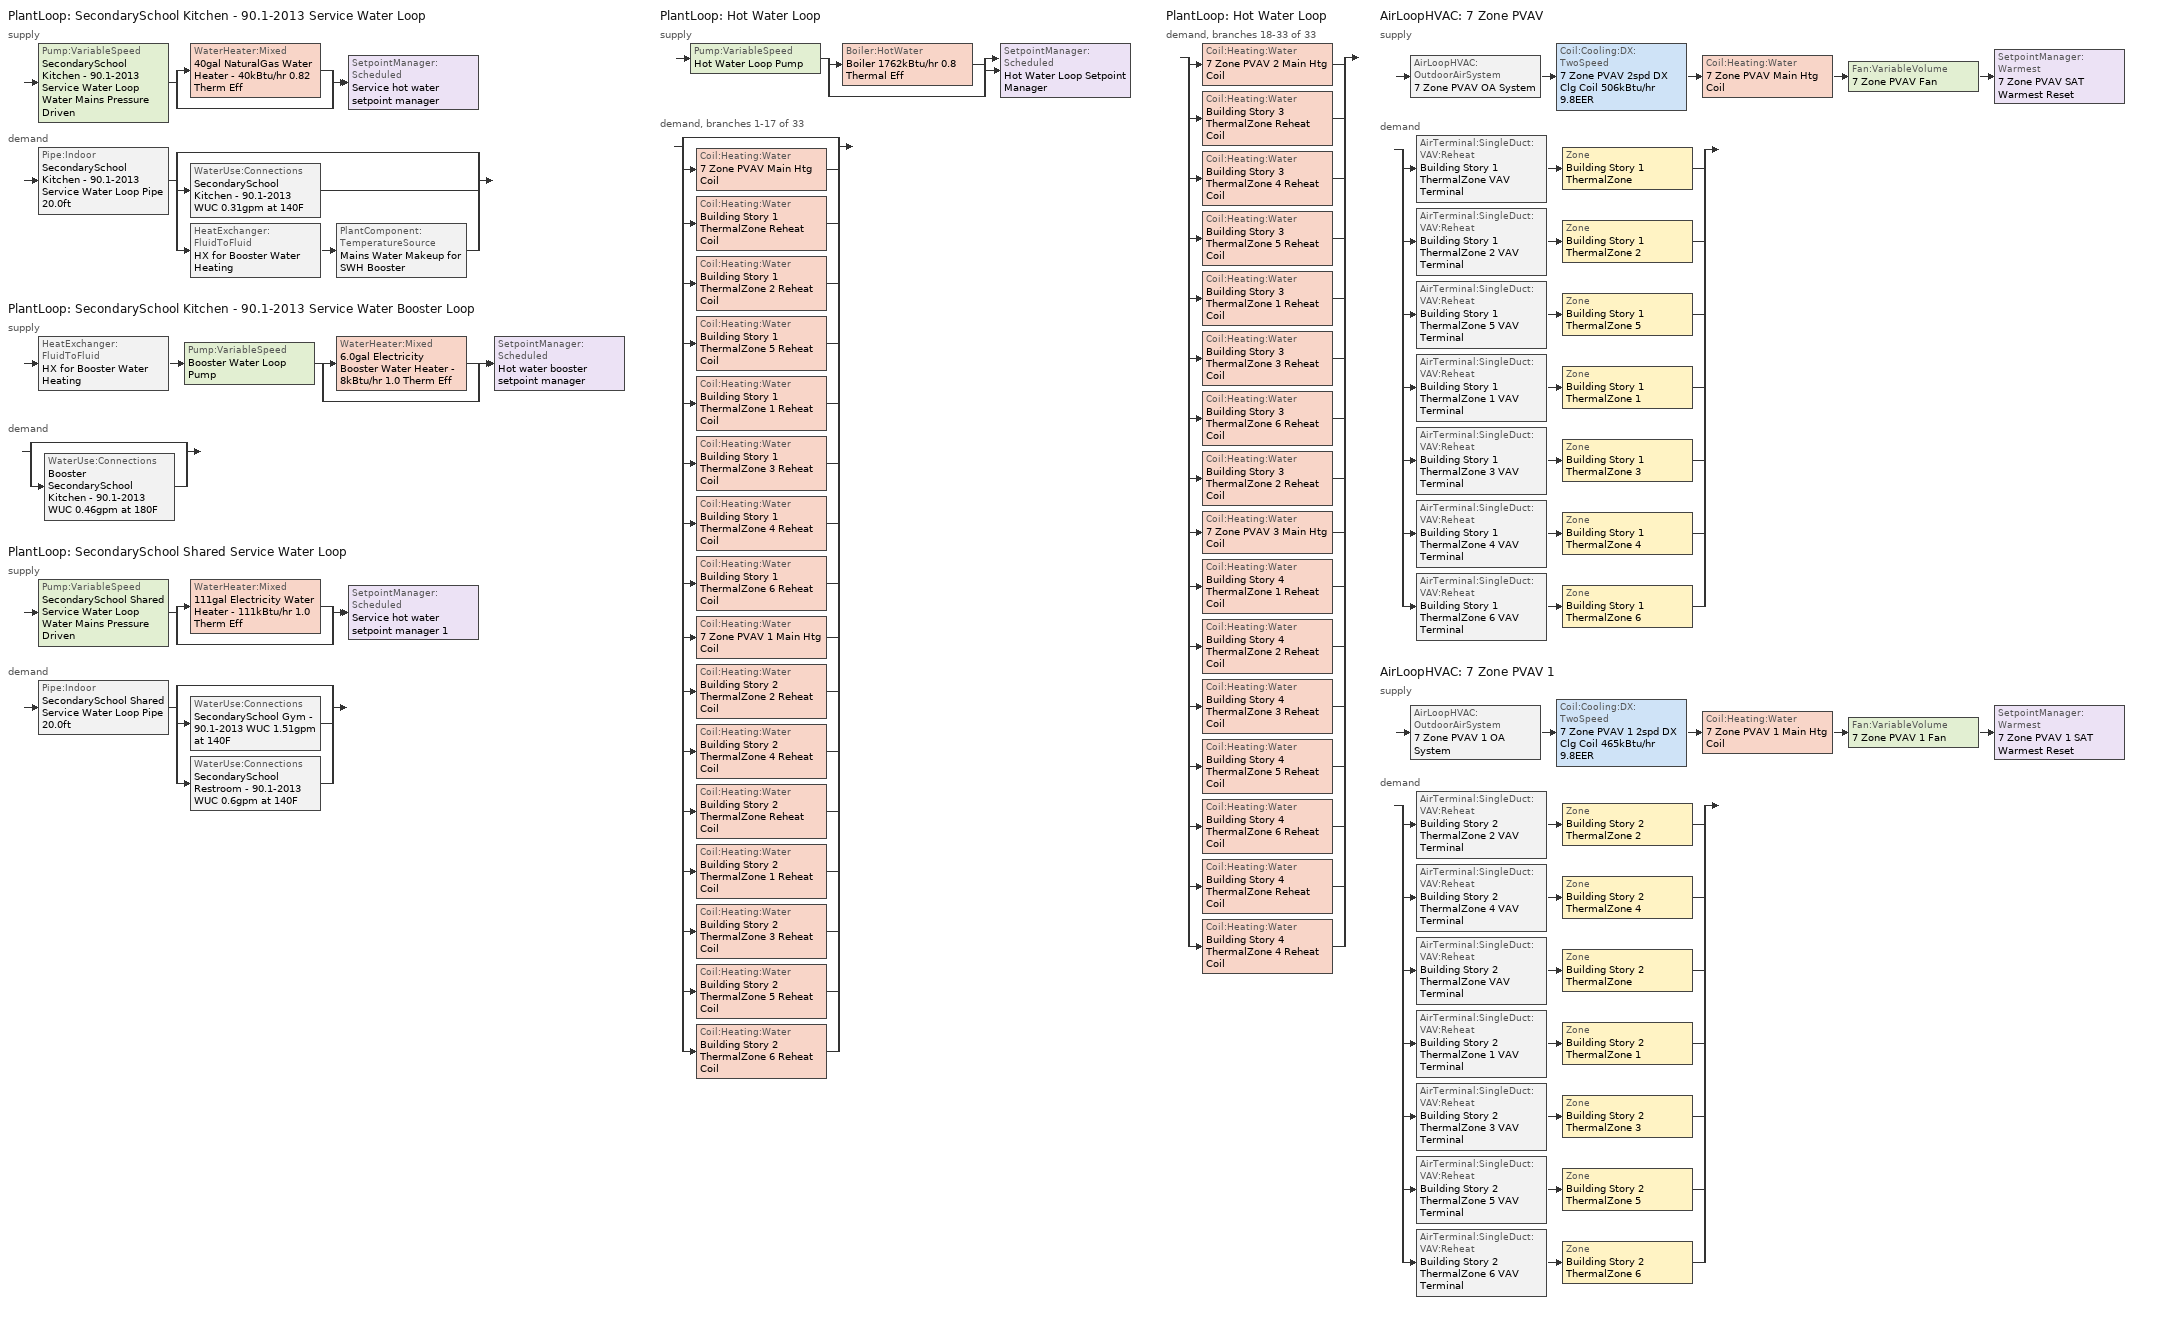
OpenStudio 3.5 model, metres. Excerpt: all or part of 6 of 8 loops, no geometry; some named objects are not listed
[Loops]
PlantLoop 'SecondarySchool Kitchen - 90.1-2013 Service Water Loop'
 supply: Pump:VariableSpeed 'SecondarySchool Kitchen - 90.1-2013 Service Water Loop Water Mains Pressure Driven' > split
  | WaterHeater:Mixed '40gal NaturalGas Water Heater - 40kBtu/hr 0.82 Therm Eff'
  | bypass
  join > SetpointManager:Scheduled 'Service hot water setpoint manager'
 demand: Pipe:Indoor 'SecondarySchool Kitchen - 90.1-2013 Service Water Loop Pipe 20.0ft' > split
  | bypass
  | WaterUse:Connections 'SecondarySchool Kitchen - 90.1-2013 WUC 0.31gpm at 140F'
  | HeatExchanger:FluidToFluid 'HX for Booster Water Heating' > PlantComponent:TemperatureSource 'Mains Water Makeup for SWH Booster'
PlantLoop 'SecondarySchool Kitchen - 90.1-2013 Service Water Booster Loop'
 supply: HeatExchanger:FluidToFluid 'HX for Booster Water Heating' > Pump:VariableSpeed 'Booster Water Loop Pump' > split
  | WaterHeater:Mixed '6.0gal Electricity Booster Water Heater - 8kBtu/hr 1.0 Therm Eff'
  | bypass
  join > SetpointManager:Scheduled 'Hot water booster setpoint manager'
 demand: split
  | bypass
  | WaterUse:Connections 'Booster SecondarySchool Kitchen - 90.1-2013 WUC 0.46gpm at 180F'
PlantLoop 'SecondarySchool Shared Service Water Loop'
 supply: Pump:VariableSpeed 'SecondarySchool Shared Service Water Loop Water Mains Pressure Driven' > split
  | WaterHeater:Mixed '111gal Electricity Water Heater - 111kBtu/hr 1.0 Therm Eff'
  | bypass
  join > SetpointManager:Scheduled 'Service hot water setpoint manager 1'
 demand: Pipe:Indoor 'SecondarySchool Shared Service Water Loop Pipe 20.0ft' > split
  | bypass
  | WaterUse:Connections 'SecondarySchool Gym - 90.1-2013 WUC 1.51gpm at 140F'
  | WaterUse:Connections 'SecondarySchool Restroom - 90.1-2013 WUC 0.6gpm at 140F'
PlantLoop 'Hot Water Loop'
 supply: Pump:VariableSpeed 'Hot Water Loop Pump' > split
  | Boiler:HotWater 'Boiler 1762kBtu/hr 0.8 Thermal Eff'
  | bypass
  join > SetpointManager:Scheduled 'Hot Water Loop Setpoint Manager'
 demand, branches 1-17 of 33: split
  | bypass
  | Coil:Heating:Water '7 Zone PVAV Main Htg Coil'
  | Coil:Heating:Water 'Building Story 1 ThermalZone Reheat Coil'
  | Coil:Heating:Water 'Building Story 1 ThermalZone 2 Reheat Coil'
  | Coil:Heating:Water 'Building Story 1 ThermalZone 5 Reheat Coil'
  | Coil:Heating:Water 'Building Story 1 ThermalZone 1 Reheat Coil'
  | Coil:Heating:Water 'Building Story 1 ThermalZone 3 Reheat Coil'
  | Coil:Heating:Water 'Building Story 1 ThermalZone 4 Reheat Coil'
  | Coil:Heating:Water 'Building Story 1 ThermalZone 6 Reheat Coil'
  | Coil:Heating:Water '7 Zone PVAV 1 Main Htg Coil'
  | Coil:Heating:Water 'Building Story 2 ThermalZone 2 Reheat Coil'
  | Coil:Heating:Water 'Building Story 2 ThermalZone 4 Reheat Coil'
  | Coil:Heating:Water 'Building Story 2 ThermalZone Reheat Coil'
  | Coil:Heating:Water 'Building Story 2 ThermalZone 1 Reheat Coil'
  | Coil:Heating:Water 'Building Story 2 ThermalZone 3 Reheat Coil'
  | Coil:Heating:Water 'Building Story 2 ThermalZone 5 Reheat Coil'
  | Coil:Heating:Water 'Building Story 2 ThermalZone 6 Reheat Coil'
PlantLoop 'Hot Water Loop'
 demand, branches 18-33 of 33: split
  | Coil:Heating:Water '7 Zone PVAV 2 Main Htg Coil'
  | Coil:Heating:Water 'Building Story 3 ThermalZone Reheat Coil'
  | Coil:Heating:Water 'Building Story 3 ThermalZone 4 Reheat Coil'
  | Coil:Heating:Water 'Building Story 3 ThermalZone 5 Reheat Coil'
  | Coil:Heating:Water 'Building Story 3 ThermalZone 1 Reheat Coil'
  | Coil:Heating:Water 'Building Story 3 ThermalZone 3 Reheat Coil'
  | Coil:Heating:Water 'Building Story 3 ThermalZone 6 Reheat Coil'
  | Coil:Heating:Water 'Building Story 3 ThermalZone 2 Reheat Coil'
  | Coil:Heating:Water '7 Zone PVAV 3 Main Htg Coil'
  | Coil:Heating:Water 'Building Story 4 ThermalZone 1 Reheat Coil'
  | Coil:Heating:Water 'Building Story 4 ThermalZone 2 Reheat Coil'
  | Coil:Heating:Water 'Building Story 4 ThermalZone 3 Reheat Coil'
  | Coil:Heating:Water 'Building Story 4 ThermalZone 5 Reheat Coil'
  | Coil:Heating:Water 'Building Story 4 ThermalZone 6 Reheat Coil'
  | Coil:Heating:Water 'Building Story 4 ThermalZone Reheat Coil'
  | Coil:Heating:Water 'Building Story 4 ThermalZone 4 Reheat Coil'
AirLoopHVAC '7 Zone PVAV'
 supply: AirLoopHVAC:OutdoorAirSystem '7 Zone PVAV OA System' > Coil:Cooling:DX:TwoSpeed '7 Zone PVAV 2spd DX Clg Coil 506kBtu/hr 9.8EER' > Coil:Heating:Water '7 Zone PVAV Main Htg Coil' > Fan:VariableVolume '7 Zone PVAV Fan' > SetpointManager:Warmest '7 Zone PVAV SAT Warmest Reset'
 demand: split
  | AirTerminal:SingleDuct:VAV:Reheat 'Building Story 1 ThermalZone VAV Terminal' > Zone 'Building Story 1 ThermalZone'
  | AirTerminal:SingleDuct:VAV:Reheat 'Building Story 1 ThermalZone 2 VAV Terminal' > Zone 'Building Story 1 ThermalZone 2'
  | AirTerminal:SingleDuct:VAV:Reheat 'Building Story 1 ThermalZone 5 VAV Terminal' > Zone 'Building Story 1 ThermalZone 5'
  | AirTerminal:SingleDuct:VAV:Reheat 'Building Story 1 ThermalZone 1 VAV Terminal' > Zone 'Building Story 1 ThermalZone 1'
  | AirTerminal:SingleDuct:VAV:Reheat 'Building Story 1 ThermalZone 3 VAV Terminal' > Zone 'Building Story 1 ThermalZone 3'
  | AirTerminal:SingleDuct:VAV:Reheat 'Building Story 1 ThermalZone 4 VAV Terminal' > Zone 'Building Story 1 ThermalZone 4'
  | AirTerminal:SingleDuct:VAV:Reheat 'Building Story 1 ThermalZone 6 VAV Terminal' > Zone 'Building Story 1 ThermalZone 6'
AirLoopHVAC '7 Zone PVAV 1'
 supply: AirLoopHVAC:OutdoorAirSystem '7 Zone PVAV 1 OA System' > Coil:Cooling:DX:TwoSpeed '7 Zone PVAV 1 2spd DX Clg Coil 465kBtu/hr 9.8EER' > Coil:Heating:Water '7 Zone PVAV 1 Main Htg Coil' > Fan:VariableVolume '7 Zone PVAV 1 Fan' > SetpointManager:Warmest '7 Zone PVAV 1 SAT Warmest Reset'
 demand: split
  | AirTerminal:SingleDuct:VAV:Reheat 'Building Story 2 ThermalZone 2 VAV Terminal' > Zone 'Building Story 2 ThermalZone 2'
  | AirTerminal:SingleDuct:VAV:Reheat 'Building Story 2 ThermalZone 4 VAV Terminal' > Zone 'Building Story 2 ThermalZone 4'
  | AirTerminal:SingleDuct:VAV:Reheat 'Building Story 2 ThermalZone VAV Terminal' > Zone 'Building Story 2 ThermalZone'
  | AirTerminal:SingleDuct:VAV:Reheat 'Building Story 2 ThermalZone 1 VAV Terminal' > Zone 'Building Story 2 ThermalZone 1'
  | AirTerminal:SingleDuct:VAV:Reheat 'Building Story 2 ThermalZone 3 VAV Terminal' > Zone 'Building Story 2 ThermalZone 3'
  | AirTerminal:SingleDuct:VAV:Reheat 'Building Story 2 ThermalZone 5 VAV Terminal' > Zone 'Building Story 2 ThermalZone 5'
  | AirTerminal:SingleDuct:VAV:Reheat 'Building Story 2 ThermalZone 6 VAV Terminal' > Zone 'Building Story 2 ThermalZone 6'
[Construction]
Uninsulated copper pipe 0.75in type L: Copper pipe 0.75in type L
Uninsulated copper pipe 0.75in type L 1: Copper pipe 0.75in type L 1
[Material] Roughness=Smooth; Thickness {m}=0.001143; Conductivity {W/m-K}=386; Density {kg/m3}=8906.27; Specific Heat {J/kg-K}=385.1856; Thermal Absorptance=0.9; Solar Absorptance=0.7; Visible Absorptance=0.7
Copper pipe 0.75in type L; Copper pipe 0.75in type L 1
[WaterUse:Connections] Drain Water Heat Exchanger Type=None; Drain Water Heat Exchanger Destination=Plant
Name | Water Use Equipment Name 1
SecondarySchool Gym - 90.1-2013 WUC 1.51gpm at 140F | SecondarySchool Gym - 90.1-2013 Service Water Use 1.51gpm at 140F
Booster SecondarySchool Kitchen - 90.1-2013 WUC 0.46gpm at 180F | Booster SecondarySchool Kitchen - 90.1-2013 Service Water Use 0.46gpm at 180F
SecondarySchool Kitchen - 90.1-2013 WUC 0.31gpm at 140F | SecondarySchool Kitchen - 90.1-2013 Service Water Use 0.31gpm at 140F
SecondarySchool Restroom - 90.1-2013 WUC 0.6gpm at 140F | SecondarySchool Restroom - 90.1-2013 Service Water Use 0.6gpm at 140F
[WaterUse:Equipment:Definition] Sensible Fraction Schedule=Fraction Sensible - 0.2; Latent Fraction Schedule=Fraction Latent - 0.05
Name | Peak Flow Rate {m3/s} | Target Temperature Schedule
SecondarySchool Gym - 90.1-2013 Service Water Use Def 1.51gpm | 9.52168e-05 | Mixed Water At Faucet Temp - 140F
Booster SecondarySchool Kitchen - 90.1-2013 Service Water Use Def 0.46gpm | 2.91234e-05 | Mixed Water At Faucet Temp - 180F
SecondarySchool Kitchen - 90.1-2013 Service Water Use Def 0.31gpm | 1.94156e-05 | Mixed Water At Faucet Temp - 140F
SecondarySchool Restroom - 90.1-2013 Service Water Use Def 0.6gpm | 3.81282e-05 | Mixed Water At Faucet Temp - 140F
[WaterUse:Equipment] Flow Rate Fraction Schedule=SchoolSecondary BLDG_SWH_SCH
Name | Water Use Equipment Definition
SecondarySchool Gym - 90.1-2013 Service Water Use 1.51gpm at 140F | SecondarySchool Gym - 90.1-2013 Service Water Use Def 1.51gpm
Booster SecondarySchool Kitchen - 90.1-2013 Service Water Use 0.46gpm at 180F | Booster SecondarySchool Kitchen - 90.1-2013 Service Water Use Def 0.46gpm
SecondarySchool Kitchen - 90.1-2013 Service Water Use 0.31gpm at 140F | SecondarySchool Kitchen - 90.1-2013 Service Water Use Def 0.31gpm
SecondarySchool Restroom - 90.1-2013 Service Water Use 0.6gpm at 140F | SecondarySchool Restroom - 90.1-2013 Service Water Use Def 0.6gpm
[PlantLoop] Glycol Concentration=0; Plant Loop Volume {m3}=Autocalculate; Load Distribution Scheme=Optimal
SecondarySchool Kitchen - 90.1-2013 Service Water Loop; SecondarySchool Shared Service Water Loop: Maximum Loop Temperature {C}=60; Minimum Loop Temperature {C}=10
SecondarySchool Kitchen - 90.1-2013 Service Water Booster Loop: 
Hot Water Loop: Minimum Loop Temperature {C}=10; Fluid Type=Water
[Sizing:Plant] Loop Type=Heating; Sizing Option=NonCoincident; Zone Timesteps in Averaging Window=1; Coincident Sizing Factor Mode=None
Name | Design Loop Exit Temperature {C} | Loop Design Temperature Difference {deltaC}
SecondarySchool Kitchen - 90.1-2013 Service Water Loop; SecondarySchool Shared Service Water Loop | 60 | 5
SecondarySchool Kitchen - 90.1-2013 Service Water Booster Loop | 82.2222 | 5
Hot Water Loop | 82.2222 | 11.1111
[SetpointManager:Scheduled] Control Variable=Temperature
Name | Schedule | Setpoint Node or NodeList
Service hot water setpoint manager | Service Water Loop Temp - 140F | SecondarySchool Kitchen - 90.1-2013 Service Water Loop Supply Outlet Node
Hot water booster setpoint manager | Service Water Booster Temp - 180.00000000000006F | SecondarySchool Kitchen - 90.1-2013 Service Water Booster Loop Supply Outlet Node
Service hot water setpoint manager 1 | Service Water Loop Temp - 140F | SecondarySchool Shared Service Water Loop Supply Outlet Node
Hot Water Loop Setpoint Manager | Hot Water Loop Temp - 180F | Hot Water Loop Supply Outlet Node
[Pump:VariableSpeed] Coefficient 1 of the Part Load Performance Curve=0; Coefficient 2 of the Part Load Performance Curve=3.2485; Coefficient 3 of the Part Load Performance Curve=-4.7443; Coefficient 4 of the Part Load Performance Curve=2.5294; Pump Control Type=Intermittent; Skin Loss Radiative Fraction=0.5; Design Power Sizing Method=PowerPerFlowPerPressure; Design Electric Power per Unit Flow Rate {W/(m3/s)}=348701.1; Design Shaft Power per Unit Flow Rate per Unit Head {W-s/m3-Pa}=1.28205; Design Minimum Flow Rate Fraction=0
Name | Rated Pump Head {Pa} | Motor Efficiency | Rated Power Consumption {W} | Minimum Flow Rate {m3/s}
SecondarySchool Kitchen - 90.1-2013 Service Water Loop Water Mains Pressure Driven; SecondarySchool Shared Service Water Loop Water Mains Pressure Driven | 0.001 | 0.7
Booster Water Loop Pump | 0 | 1 | 0 | 0
Hot Water Loop Pump | 179344 | 0.895
[WaterHeater:Mixed] Deadband Temperature Difference {deltaC}=2; Heater Control Type=Cycle; Off Cycle Parasitic Fuel Consumption Rate {W}=0; Off Cycle Parasitic Heat Fraction to Tank=0; On Cycle Parasitic Fuel Consumption Rate {W}=0; On Cycle Parasitic Heat Fraction to Tank=0; Ambient Temperature Indicator=Schedule; Use Side Effectiveness=1; Source Side Effectiveness=1; Use Side Design Flow Rate {m3/s}=autosize; Source Side Design Flow Rate {m3/s}=autosize; Indirect Water Heating Recovery Time {hr}=1.5; Source Side Flow Control Mode=IndirectHeatPrimarySetpoint
Name | Tank Volume {m3} | Setpoint Temperature Schedule | Maximum Temperature Limit {C} | Heater Maximum Capacity {W} | Heater Fuel Type | Heater Thermal Efficiency | Off Cycle Parasitic Fuel Type | On Cycle Parasitic Fuel Type | Ambient Temperature Schedule | Off Cycle Loss Coefficient to Ambient Temperature {W/K} | On Cycle Loss Coefficient to Ambient Temperature {W/K}
40gal NaturalGas Water Heater - 40kBtu/hr 0.82 Therm Eff | 0.152286 | Service Water Loop Temp - 140F | 60 | 11790.2 | NaturalGas | 0.82 | NaturalGas | NaturalGas | Water Heater Ambient Temp Schedule - 71.6f | 4.13596 | 4.13596
6.0gal Electricity Booster Water Heater - 8kBtu/hr 1.0 Therm Eff | 0.0227125 | Service Water Booster Temp - 180.00000000000006F | 82.2222 | 2263.72 | Electricity | 1 | Electricity | Electricity | Water Heater Ambient Temp Schedule - 71.6 | 1.05486 | 1.05486
111gal Electricity Water Heater - 111kBtu/hr 1.0 Therm Eff | 0.418356 | Service Water Loop Temp - 140F | 60 | 32389.6 | Electricity | 1 | Electricity | Electricity | Water Heater Ambient Temp Schedule - 71.6f | 145.471 | 145.471
[WaterHeater:Sizing] Design Mode=PeakDraw; Time Storage Can Meet Peak Draw {hr}=0.538503; Time for Tank Recovery {hr}=0; Nominal Tank Volume for Autosizing Plant Connections {m3}=1
40gal NaturalGas Water Heater - 40kBtu/hr 0.82 Therm Eff; 6.0gal Electricity Booster Water Heater - 8kBtu/hr 1.0 Therm Eff; 111gal Electricity Water Heater - 111kBtu/hr 1.0 Therm Eff
[Pipe:Indoor] Environment Type=Schedule; Pipe Inside Diameter {m}=0.019939; Pipe Length {m}=6.096
Name | Construction | Ambient Temperature Schedule | Ambient Air Velocity Schedule
SecondarySchool Kitchen - 90.1-2013 Service Water Loop Pipe 20.0ft | Uninsulated copper pipe 0.75in type L | SecondarySchool Kitchen - 90.1-2013 Service Water Loop Piping Air Temp - 70F | SecondarySchool Kitchen - 90.1-2013 Service Water Loop Piping Air Velocity - 0.67mph
SecondarySchool Shared Service Water Loop Pipe 20.0ft | Uninsulated copper pipe 0.75in type L 1 | SecondarySchool Shared Service Water Loop Piping Air Temp - 70F | SecondarySchool Shared Service Water Loop Piping Air Velocity - 0.67mph
[HeatExchanger:FluidToFluid]
HX for Booster Water Heating: Loop Demand Side Design Flow Rate {m3/s}=autosize; Loop Supply Side Design Flow Rate {m3/s}=autosize; Heat Exchange Model Type=Ideal; Heat Exchanger U-Factor Times Area Value {W/K}=autosize; Control Type=UncontrolledOn; Minimum Temperature Difference to Activate Heat Exchanger {deltaC}=0.01; Heat Transfer Metering End Use Type=LoopToLoop; Component Override Cooling Control Temperature Mode=Loop; Sizing Factor=1; Operation Minimum Temperature Limit {C}=0; Operation Maximum Temperature Limit {C}=100
[PlantComponent:TemperatureSource]
Mains Water Makeup for SWH Booster: Design Volume Flow Rate {m3/s}=autosize; Temperature Specification Type=Scheduled; Source Temperature {C}=8; Source Temperature Schedule=Mains Water Temperature
[EnergyManagementSystem:Sensor] Output Variable or Output Meter Index Key=Environment
Name | Output Variable or Output Meter
Mains_Water_Temp_Sen | Site Mains Water Temperature
OAT; OAT_1; OAT_2; OAT_3 | Site Outdoor Air Drybulb Temperature
[EnergyManagementSystem:Actuator] Actuated Component Control Type=Schedule Value
Name | Actuated Component | Actuated Component Type
Mains_Water_Temp_Act | Mains Water Temperature | Schedule:Constant
SYS7ZonePVAVHtgSch0; SYS7ZonePVAV1HtgSch0 | SchoolSecondary HTGSETP_SCH_PSZ_AC | Schedule:Year
SYS7ZonePVAVClgSch0; SYS7ZonePVAV1ClgSch0; SYS7ZonePVAV2ClgSch0; SYS7ZonePVAV3ClgSch0 | SchoolSecondary CLGSETP_SCH_NO_SETBACK | Schedule:Year
SYS7ZonePVAV2HtgSch0; SYS7ZonePVAV3HtgSch0 | SchoolSecondary HTGSETP_SCH_YES_OPTIMUM | Schedule:Year
[EnergyManagementSystem:Program]
Mains_Water_Prg: SET Mains_Water_Temp_Act = Mains_Water_Temp_Sen
SYS7ZonePVAVOptimumStartProg0: IF DaylightSavings==0 && DayOfWeek>1 && Hour==5 && OAT<23.9 && OAT>1.7; SET SYS7ZonePVAVClgSch0 = 29.4; SET SYS7ZonePVAVHtgSch0 = 15.6; ELSEIF DaylightSavings==0 && DayOfWeek==1 && Hour==7 && OAT<23.9 && OAT>1.7; SET SYS7ZonePVAVClgSch0 = 29.4; SET SYS7ZonePVAVHtgSch0 = 15.6; ELSEIF DaylightSavings==1 && DayOfWeek>1 && Hour==4 && OAT<23.9 && OAT>1.7; SET SYS7ZonePVAVClgSch0 = 29.4; SET SYS7ZonePVAVHtgSch0 = 15.6; ELSEIF DaylightSavings==1 && DayOfWeek==1 && Hour==6 && OAT<23.9 && OAT>1.7; SET SYS7ZonePVAVClgSch0 = 29.4; SET SYS7ZonePVAVHtgSch0 = 15.6; ELSE; SET SYS7ZonePVAVClgSch0 = NULL; SET SYS7ZonePVAVHtgSch0 = NULL; ENDIF
SYS7ZonePVAV1OptimumStartProg0: IF DaylightSavings==0 && DayOfWeek>1 && Hour==5 && OAT_1<23.9 && OAT_1>1.7; SET SYS7ZonePVAV1ClgSch0 = 29.4; SET SYS7ZonePVAV1HtgSch0 = 15.6; ELSEIF DaylightSavings==0 && DayOfWeek==1 && Hour==7 && OAT_1<23.9 && OAT_1>1.7; SET SYS7ZonePVAV1ClgSch0 = 29.4; SET SYS7ZonePVAV1HtgSch0 = 15.6; ELSEIF DaylightSavings==1 && DayOfWeek>1 && Hour==4 && OAT_1<23.9 && OAT_1>1.7; SET SYS7ZonePVAV1ClgSch0 = 29.4; SET SYS7ZonePVAV1HtgSch0 = 15.6; ELSEIF DaylightSavings==1 && DayOfWeek==1 && Hour==6 && OAT_1<23.9 && OAT_1>1.7; SET SYS7ZonePVAV1ClgSch0 = 29.4; SET SYS7ZonePVAV1HtgSch0 = 15.6; ELSE; SET SYS7ZonePVAV1ClgSch0 = NULL; SET SYS7ZonePVAV1HtgSch0 = NULL; ENDIF
SYS7ZonePVAV2OptimumStartProg0: IF DaylightSavings==0 && DayOfWeek>1 && Hour==5 && OAT_2<23.9 && OAT_2>1.7; SET SYS7ZonePVAV2ClgSch0 = 29.4; SET SYS7ZonePVAV2HtgSch0 = 15.6; ELSEIF DaylightSavings==0 && DayOfWeek==1 && Hour==7 && OAT_2<23.9 && OAT_2>1.7; SET SYS7ZonePVAV2ClgSch0 = 29.4; SET SYS7ZonePVAV2HtgSch0 = 15.6; ELSEIF DaylightSavings==1 && DayOfWeek>1 && Hour==4 && OAT_2<23.9 && OAT_2>1.7; SET SYS7ZonePVAV2ClgSch0 = 29.4; SET SYS7ZonePVAV2HtgSch0 = 15.6; ELSEIF DaylightSavings==1 && DayOfWeek==1 && Hour==6 && OAT_2<23.9 && OAT_2>1.7; SET SYS7ZonePVAV2ClgSch0 = 29.4; SET SYS7ZonePVAV2HtgSch0 = 15.6; ELSE; SET SYS7ZonePVAV2ClgSch0 = NULL; SET SYS7ZonePVAV2HtgSch0 = NULL; ENDIF
[Sizing:Zone] Zone Cooling Design Supply Air Temperature Input Method=SupplyAirTemperature; Zone Cooling Design Supply Air Temperature {C}=12.7778; Zone Cooling Design Supply Air Temperature Difference {deltaC}=11.11; Zone Heating Design Supply Air Temperature Input Method=SupplyAirTemperature; Zone Heating Design Supply Air Temperature {C}=50; Zone Heating Design Supply Air Temperature Difference {deltaC}=11.11; Zone Cooling Design Supply Air Humidity Ratio {kg-H2O/kg-air}=0.0085; Zone Heating Design Supply Air Humidity Ratio {kg-H2O/kg-air}=0.008; Cooling Design Air Flow Method=DesignDay; Heating Design Air Flow Method=DesignDay; Account for Dedicated Outdoor Air System=No; Dedicated Outdoor Air System Control Strategy=NeutralSupplyAir; Dedicated Outdoor Air Low Setpoint Temperature for Design {C}=autosize; Dedicated Outdoor Air High Setpoint Temperature for Design {C}=autosize; Zone Load Sizing Method=Sensible Load Only No Latent Load; Zone Latent Cooling Design Supply Air Humidity Ratio Input Method=HumidityRatioDifference; Zone Cooling Design Supply Air Humidity Ratio Difference {kgWater/kgDryAir}=0.005; Zone Latent Heating Design Supply Air Humidity Ratio Input Method=HumidityRatioDifference; Zone Humidification Design Supply Air Humidity Ratio Difference {kgWater/kgDryAir}=0.005; Design Minimum Zone Ventilation Efficiency=0.6
Building Story 1 ThermalZone; Building Story 1 ThermalZone 1; Building Story 1 ThermalZone 2; Building Story 1 ThermalZone 3; Building Story 1 ThermalZone 4; Building Story 1 ThermalZone 5; Building Story 1 ThermalZone 6; Building Story 2 ThermalZone; Building Story 2 ThermalZone 1; Building Story 2 ThermalZone 2; Building Story 2 ThermalZone 3; Building Story 2 ThermalZone 4; Building Story 2 ThermalZone 5; Building Story 2 ThermalZone 6
[Zone equipment]
Building Story 1 ThermalZone: Building Story 1 ThermalZone VAV Terminal
Building Story 1 ThermalZone 1: Building Story 1 ThermalZone 1 VAV Terminal
Building Story 1 ThermalZone 2: Building Story 1 ThermalZone 2 VAV Terminal
Building Story 1 ThermalZone 3: Building Story 1 ThermalZone 3 VAV Terminal
Building Story 1 ThermalZone 4: Building Story 1 ThermalZone 4 VAV Terminal
Building Story 1 ThermalZone 5: Building Story 1 ThermalZone 5 VAV Terminal
Building Story 1 ThermalZone 6: Building Story 1 ThermalZone 6 VAV Terminal
Building Story 2 ThermalZone: Building Story 2 ThermalZone VAV Terminal
Building Story 2 ThermalZone 1: Building Story 2 ThermalZone 1 VAV Terminal
Building Story 2 ThermalZone 2: Building Story 2 ThermalZone 2 VAV Terminal
Building Story 2 ThermalZone 3: Building Story 2 ThermalZone 3 VAV Terminal
Building Story 2 ThermalZone 4: Building Story 2 ThermalZone 4 VAV Terminal
Building Story 2 ThermalZone 5: Building Story 2 ThermalZone 5 VAV Terminal
Building Story 2 ThermalZone 6: Building Story 2 ThermalZone 6 VAV Terminal
[Boiler:HotWater]
Boiler 1762kBtu/hr 0.8 Thermal Eff: Fuel Type=NaturalGas; Nominal Thermal Efficiency=0.8; Efficiency Curve Temperature Evaluation Variable=LeavingBoiler; Normalized Boiler Efficiency Curve=Boiler with Minimum Turndown; Minimum Part Load Ratio=0; Maximum Part Load Ratio=1.2; Optimum Part Load Ratio=1; Water Outlet Upper Temperature Limit {C}=95; Boiler Flow Mode=LeavingSetpointModulated; Parasitic Electric Load {W}=0; Sizing Factor=1
[AirLoopHVAC] Design Supply Air Flow Rate {m3/s}=autosize; Design Return Air Flow Fraction of Supply Air Flow=1
Name | Availability Schedule
7 Zone PVAV | 7 Zone PVAV Occ Sch
7 Zone PVAV 1 | 7 Zone PVAV 1 Occ Sch
[Sizing:System] Type of Load to Size On=Sensible; Central Heating Maximum System Air Flow Ratio=0.3; Preheat Design Temperature {C}=7.22222; Preheat Design Humidity Ratio {kg-H2O/kg-Air}=0.008; Precool Design Temperature {C}=12.7778; Precool Design Humidity Ratio {kg-H2O/kg-Air}=0.008; Central Cooling Design Supply Air Temperature {C}=12.7778; Central Heating Design Supply Air Temperature {C}=12.7778; Sizing Option=Coincident; 100% Outdoor Air in Cooling=No; 100% Outdoor Air in Heating=No; Central Cooling Design Supply Air Humidity Ratio {kg-H2O/kg-Air}=0.0085; Central Heating Design Supply Air Humidity Ratio {kg-H2O/kg-Air}=0.008; Cooling Design Air Flow Method=DesignDay; Heating Design Air Flow Method=DesignDay; System Outdoor Air Method=ZoneSum; Zone Maximum Outdoor Air Fraction=1; Cooling Supply Air Flow Rate Per Floor Area {m3/s-m2}=0.00996765; Cooling Fraction of Autosized Cooling Supply Air Flow Rate=1; Cooling Supply Air Flow Rate Per Unit Cooling Capacity {m3/s-W}=3.94755e-05; Heating Supply Air Flow Rate Per Floor Area {m3/s-m2}=0.00996765; Heating Fraction of Autosized Heating Supply Air Flow Rate=1; Heating Fraction of Autosized Cooling Supply Air Flow Rate=1; Heating Supply Air Flow Rate Per Unit Heating Capacity {m3/s-W}=3.15882e-05; Cooling Design Capacity Method=CoolingDesignCapacity; Cooling Design Capacity {W}=autosize; Cooling Design Capacity Per Floor Area {W/m2}=234.7; Fraction of Autosized Cooling Design Capacity=1; Heating Design Capacity Method=HeatingDesignCapacity; Heating Design Capacity {W}=autosize; Heating Design Capacity Per Floor Area {W/m2}=157; Fraction of Autosized Heating Design Capacity=1; Central Cooling Capacity Control Method=OnOff; Occupant Diversity=autosize
Name | Design Outdoor Air Flow Rate {m3/s}
7 Zone PVAV | 6.46814
7 Zone PVAV 1 | 3.47268
[Fan:VariableVolume] Availability Schedule=Always On Discrete; Fan Total Efficiency=0.6045; Pressure Rise {Pa}=1389.92; Maximum Flow Rate {m3/s}=Autosize; Fan Power Minimum Flow Rate Input Method=Fraction; Fan Power Minimum Flow Fraction=0.25; Fan Power Minimum Air Flow Rate {m3/s}=0; Motor Efficiency=0.93; Motor In Airstream Fraction=1; Fan Power Coefficient 1=0.04076; Fan Power Coefficient 2=0.0881; Fan Power Coefficient 3=-0.0729; Fan Power Coefficient 4=0.9437; Fan Power Coefficient 5=0
7 Zone PVAV Fan; 7 Zone PVAV 1 Fan
[Coil:Heating:Water] Availability Schedule=Always On Discrete; Rated Inlet Water Temperature {C}=82.2222; Rated Outlet Water Temperature {C}=71.1111
Name | Rated Inlet Air Temperature {C} | Rated Outlet Air Temperature {C}
7 Zone PVAV Main Htg Coil; 7 Zone PVAV 1 Main Htg Coil; 7 Zone PVAV 2 Main Htg Coil; 7 Zone PVAV 3 Main Htg Coil | 7.22222 | 12.7778
Building Story 1 ThermalZone Reheat Coil; Building Story 1 ThermalZone 2 Reheat Coil; Building Story 1 ThermalZone 5 Reheat Coil; Building Story 1 ThermalZone 1 Reheat Coil; Building Story 1 ThermalZone 3 Reheat Coil; Building Story 1 ThermalZone 4 Reheat Coil; Building Story 1 ThermalZone 6 Reheat Coil; Building Story 2 ThermalZone 2 Reheat Coil; Building Story 2 ThermalZone 4 Reheat Coil; Building Story 2 ThermalZone Reheat Coil; Building Story 2 ThermalZone 1 Reheat Coil; Building Story 2 ThermalZone 3 Reheat Coil; Building Story 2 ThermalZone 5 Reheat Coil; Building Story 2 ThermalZone 6 Reheat Coil; Building Story 3 ThermalZone Reheat Coil; Building Story 3 ThermalZone 4 Reheat Coil; Building Story 3 ThermalZone 5 Reheat Coil; Building Story 3 ThermalZone 1 Reheat Coil; Building Story 3 ThermalZone 3 Reheat Coil; Building Story 3 ThermalZone 6 Reheat Coil; Building Story 3 ThermalZone 2 Reheat Coil; Building Story 4 ThermalZone 1 Reheat Coil; Building Story 4 ThermalZone 2 Reheat Coil; Building Story 4 ThermalZone 3 Reheat Coil; Building Story 4 ThermalZone 5 Reheat Coil; Building Story 4 ThermalZone 6 Reheat Coil; Building Story 4 ThermalZone Reheat Coil; Building Story 4 ThermalZone 4 Reheat Coil | 12.7778 | 50
[Controller:WaterCoil] Action=Normal; Controller Convergence Tolerance {deltaC}=0.0001; Minimum Actuated Flow {m3/s}=0
Name | Water Coil
7 Zone PVAV Main Htg Coil Controller | 7 Zone PVAV Main Htg Coil
Building Story 1 ThermalZone Reheat Coil Controller | Building Story 1 ThermalZone Reheat Coil
Building Story 1 ThermalZone 2 Reheat Coil Controller | Building Story 1 ThermalZone 2 Reheat Coil
Building Story 1 ThermalZone 5 Reheat Coil Controller | Building Story 1 ThermalZone 5 Reheat Coil
Building Story 1 ThermalZone 1 Reheat Coil Controller | Building Story 1 ThermalZone 1 Reheat Coil
Building Story 1 ThermalZone 3 Reheat Coil Controller | Building Story 1 ThermalZone 3 Reheat Coil
Building Story 1 ThermalZone 4 Reheat Coil Controller | Building Story 1 ThermalZone 4 Reheat Coil
Building Story 1 ThermalZone 6 Reheat Coil Controller | Building Story 1 ThermalZone 6 Reheat Coil
7 Zone PVAV 1 Main Htg Coil Controller | 7 Zone PVAV 1 Main Htg Coil
Building Story 2 ThermalZone 2 Reheat Coil Controller | Building Story 2 ThermalZone 2 Reheat Coil
Building Story 2 ThermalZone 4 Reheat Coil Controller | Building Story 2 ThermalZone 4 Reheat Coil
Building Story 2 ThermalZone Reheat Coil Controller | Building Story 2 ThermalZone Reheat Coil
Building Story 2 ThermalZone 1 Reheat Coil Controller | Building Story 2 ThermalZone 1 Reheat Coil
Building Story 2 ThermalZone 3 Reheat Coil Controller | Building Story 2 ThermalZone 3 Reheat Coil
Building Story 2 ThermalZone 5 Reheat Coil Controller | Building Story 2 ThermalZone 5 Reheat Coil
Building Story 2 ThermalZone 6 Reheat Coil Controller | Building Story 2 ThermalZone 6 Reheat Coil
7 Zone PVAV 2 Main Htg Coil Controller | 7 Zone PVAV 2 Main Htg Coil
Building Story 3 ThermalZone Reheat Coil Controller | Building Story 3 ThermalZone Reheat Coil
Building Story 3 ThermalZone 4 Reheat Coil Controller | Building Story 3 ThermalZone 4 Reheat Coil
Building Story 3 ThermalZone 5 Reheat Coil Controller | Building Story 3 ThermalZone 5 Reheat Coil
Building Story 3 ThermalZone 1 Reheat Coil Controller | Building Story 3 ThermalZone 1 Reheat Coil
Building Story 3 ThermalZone 3 Reheat Coil Controller | Building Story 3 ThermalZone 3 Reheat Coil
Building Story 3 ThermalZone 6 Reheat Coil Controller | Building Story 3 ThermalZone 6 Reheat Coil
Building Story 3 ThermalZone 2 Reheat Coil Controller | Building Story 3 ThermalZone 2 Reheat Coil
7 Zone PVAV 3 Main Htg Coil Controller | 7 Zone PVAV 3 Main Htg Coil
Building Story 4 ThermalZone 1 Reheat Coil Controller | Building Story 4 ThermalZone 1 Reheat Coil
Building Story 4 ThermalZone 2 Reheat Coil Controller | Building Story 4 ThermalZone 2 Reheat Coil
Building Story 4 ThermalZone 3 Reheat Coil Controller | Building Story 4 ThermalZone 3 Reheat Coil
Building Story 4 ThermalZone 5 Reheat Coil Controller | Building Story 4 ThermalZone 5 Reheat Coil
Building Story 4 ThermalZone 6 Reheat Coil Controller | Building Story 4 ThermalZone 6 Reheat Coil
Building Story 4 ThermalZone Reheat Coil Controller | Building Story 4 ThermalZone Reheat Coil
Building Story 4 ThermalZone 4 Reheat Coil Controller | Building Story 4 ThermalZone 4 Reheat Coil
[Coil:Cooling:DX:TwoSpeed] Availability Schedule=Always On Discrete; Rated High Speed Total Cooling Capacity {W}=Autosize; Rated High Speed Sensible Heat Ratio=Autosize; Rated High Speed COP {W/W}=3.39929; Rated High Speed Air Flow Rate {m3/s}=Autosize; Unit Internal Static Air Pressure {Pa}=773.3; Total Cooling Capacity Function of Temperature Curve=PSZ-AC_Unitary_PackagecoolCapFT; Total Cooling Capacity Function of Flow Fraction Curve=PSZ-AC_Unitary_PackagecoolFFF; Energy Input Ratio Function of Temperature Curve=PSZ-AC DX Unitary Package EIRFT; Energy Input Ratio Function of Flow Fraction Curve=PSZ-AC_Unitary_PackagecoolEIRFFF; Part Load Fraction Correlation Curve=PSZ-AC_Unitary_PackagecoolPLR; Rated Low Speed Total Cooling Capacity {W}=Autosize; Rated Low Speed Sensible Heat Ratio=0.69; Rated Low Speed COP {W/W}=3.39929; Low Speed Total Cooling Capacity Function of Temperature Curve=PSZ-AC_Unitary_PackagecoolCapFT; Low Speed Energy Input Ratio Function of Temperature Curve=PSZ-AC DX Unitary Package EIRFT; Condenser Type=AirCooled; Minimum Outdoor Dry-Bulb Temperature for Compressor Operation {C}=-25; High Speed Evaporative Condenser Effectiveness=0.9; High Speed Evaporative Condenser Air Flow Rate {m3/s}=Autosize; High Speed Evaporative Condenser Pump Rated Power Consumption {W}=Autosize; Low Speed Evaporative Condenser Effectiveness=0.9; Low Speed Evaporative Condenser Air Flow Rate {m3/s}=Autosize; Low Speed Evaporative Condenser Pump Rated Power Consumption {W}=Autosize; Basin Heater Capacity {W/K}=0; Basin Heater Setpoint Temperature {C}=2
7 Zone PVAV 2spd DX Clg Coil 506kBtu/hr 9.8EER; 7 Zone PVAV 1 2spd DX Clg Coil 465kBtu/hr 9.8EER
[Controller:OutdoorAir] Minimum Outdoor Air Flow Rate {m3/s}=autosize; Maximum Outdoor Air Flow Rate {m3/s}=Autosize; Economizer Control Type=DifferentialDryBulb; Economizer Control Action Type=ModulateFlow; Lockout Type=LockoutWithHeating; Minimum Limit Type=FixedMinimum; High Humidity Control=No; Heat Recovery Bypass Control Type=BypassWhenOAFlowGreaterThanMinimum
Name | Minimum Outdoor Air Schedule | Controller Mechanical Ventilation
Controller Outdoor Air 1 | 7 Zone PVAV Occ Sch | 7 Zone PVAV Ventilation Controller
Controller Outdoor Air 2 | 7 Zone PVAV 1 Occ Sch | 7 Zone PVAV 1 Ventilation Controller
[Controller:MechanicalVentilation] Availability Schedule=Always On Discrete; System Outdoor Air Method=ZoneSum
7 Zone PVAV Ventilation Controller; 7 Zone PVAV 1 Ventilation Controller
[AirLoopHVAC:OutdoorAirSystem]
Name | Controller
7 Zone PVAV OA System | Controller Outdoor Air 1
7 Zone PVAV 1 OA System | Controller Outdoor Air 2
[AirTerminal:SingleDuct:VAV:Reheat] Availability Schedule=Always On Discrete; Maximum Air Flow Rate {m3/s}=AutoSize; Zone Minimum Air Flow Input Method=Constant; Fixed Minimum Air Flow Rate {m3/s}=0; Maximum Hot Water or Steam Flow Rate {m3/s}=AutoSize; Minimum Hot Water or Steam Flow Rate {m3/s}=0; Convergence Tolerance=0.001; Damper Heating Action=ReverseWithLimits; Maximum Flow per Zone Floor Area During Reheat {m3/s-m2}=AutoSize; Maximum Flow Fraction During Reheat=AutoSize; Maximum Reheat Air Temperature {C}=50; Control For Outdoor Air=No
Name | Constant Minimum Air Flow Fraction | Reheat Coil
Building Story 1 ThermalZone VAV Terminal | 0.981508 | Building Story 1 ThermalZone Reheat Coil
Building Story 1 ThermalZone 2 VAV Terminal | 0.981508 | Building Story 1 ThermalZone 2 Reheat Coil
Building Story 1 ThermalZone 5 VAV Terminal | 0.981508 | Building Story 1 ThermalZone 5 Reheat Coil
Building Story 1 ThermalZone 1 VAV Terminal | 0.981508 | Building Story 1 ThermalZone 1 Reheat Coil
Building Story 1 ThermalZone 3 VAV Terminal | 0.981508 | Building Story 1 ThermalZone 3 Reheat Coil
Building Story 1 ThermalZone 4 VAV Terminal | 0.981508 | Building Story 1 ThermalZone 4 Reheat Coil
Building Story 1 ThermalZone 6 VAV Terminal | 0.981508 | Building Story 1 ThermalZone 6 Reheat Coil
Building Story 2 ThermalZone 2 VAV Terminal | 0.574946 | Building Story 2 ThermalZone 2 Reheat Coil
Building Story 2 ThermalZone 4 VAV Terminal | 0.574946 | Building Story 2 ThermalZone 4 Reheat Coil
Building Story 2 ThermalZone VAV Terminal | 0.574946 | Building Story 2 ThermalZone Reheat Coil
Building Story 2 ThermalZone 1 VAV Terminal | 0.574946 | Building Story 2 ThermalZone 1 Reheat Coil
Building Story 2 ThermalZone 3 VAV Terminal | 0.574946 | Building Story 2 ThermalZone 3 Reheat Coil
Building Story 2 ThermalZone 5 VAV Terminal | 0.574946 | Building Story 2 ThermalZone 5 Reheat Coil
Building Story 2 ThermalZone 6 VAV Terminal | 0.574946 | Building Story 2 ThermalZone 6 Reheat Coil
[SetpointManager:Warmest] Control Variable=Temperature; Minimum Setpoint Temperature {C}=12.7778; Maximum Setpoint Temperature {C}=15.5556; Strategy=MaximumTemperature
Name | Setpoint Node or NodeList
7 Zone PVAV SAT Warmest Reset | 7 Zone PVAV Supply Outlet Node
7 Zone PVAV 1 SAT Warmest Reset | 7 Zone PVAV 1 Supply Outlet Node
[Schedule:Ruleset]
Name | Default Day Schedule | Summer Design Day Schedule | Winter Design Day Schedule
SchoolSecondary BLDG_SWH_SCH | SchoolSecondary BLDG_SWH_SCH Default | SchoolSecondary BLDG_SWH_SCH Summer Design Day | SchoolSecondary BLDG_SWH_SCH Winter Design Day
Fraction Sensible - 0.2 | Fraction Sensible - 0.2 Default
Fraction Latent - 0.05 | Fraction Latent - 0.05 Default
Mixed Water At Faucet Temp - 140F | Mixed Water At Faucet Temp - 140F Default
Mixed Water At Faucet Temp - 180F | Mixed Water At Faucet Temp - 180F Default
Service Water Loop Temp - 140F | Service Water Loop Temp - 140F Default
Water Heater Ambient Temp Schedule - 71.6f | Water Heater Ambient Temp Schedule - 71.6f Default
SecondarySchool Kitchen - 90.1-2013 Service Water Loop Piping Air Temp - 70F | SecondarySchool Kitchen - 90.1-2013 Service Water Loop Piping Air Temp - 70F Default
SecondarySchool Kitchen - 90.1-2013 Service Water Loop Piping Air Velocity - 0.67mph | SecondarySchool Kitchen - 90.1-2013 Service Water Loop Piping Air Velocity - 0.67mph Default
Service Water Booster Temp - 180.00000000000006F | Service Water Booster Temp - 180.00000000000006F Default
Water Heater Ambient Temp Schedule - 71.6 | Water Heater Ambient Temp Schedule - 71.6 Default
SecondarySchool Shared Service Water Loop Piping Air Temp - 70F | SecondarySchool Shared Service Water Loop Piping Air Temp - 70F Default
SecondarySchool Shared Service Water Loop Piping Air Velocity - 0.67mph | SecondarySchool Shared Service Water Loop Piping Air Velocity - 0.67mph Default
Hot Water Loop Temp - 180F | Hot Water Loop Temp - 180F Default
7 Zone PVAV Occ Sch | 7 Zone PVAV Occ Sch Default | 7 Zone PVAV Occ Sch Summer Design Day | 7 Zone PVAV Occ Sch Winter Design Day
7 Zone PVAV 1 Occ Sch | 7 Zone PVAV 1 Occ Sch Default | 7 Zone PVAV 1 Occ Sch Summer Design Day | 7 Zone PVAV 1 Occ Sch Winter Design Day
[Schedule:Day]
SchoolSecondary BLDG_SWH_SCH Default; SchoolSecondary BLDG_SWH_SCH Sat Day; SchoolSecondary BLDG_SWH_SCH Sun|Sat Day; SchoolSecondary BLDG_SWH_SCH Sun|Sat Day 1: Yes, 8, 0, 0, 24, 0, 0
SchoolSecondary BLDG_SWH_SCH Summer Design Day: 7, 0, 0.05, 8, 0, 0.1, 9, 0, 0.34, 10, 0, 0.6, 11, 0, 0.63, 12, 0, 0.72, 13, 0, 0.79, 14, 0, 0.83, 15, 0, 0.61, 16, 0, 0.65, 18, 0, 0.1, 19, 0, 0.19, 20, 0, 0.25, 22, 0, 0.22, 23, 0, 0.12, 24, 0, 0.09
SchoolSecondary BLDG_SWH_SCH Wkdy Day; SchoolSecondary BLDG_SWH_SCH Wkdy Day 2: Yes, 7, 30, 0, 8, 30, 0.34, 9, 30, 0.6, 9, 45, 0.63, 10, 0, 0.79, 11, 0, 0.83, 12, 0, 0.61, 13, 0, 0.65, 14, 0, 0.1, 14, 15, 0.1, 14, 30, 0.25, 15, 30, 0, 24, 0, 0
SchoolSecondary BLDG_SWH_SCH Wkdy Day 1: Yes, 6, 0, 0, 7, 0, 0.025, 8, 0, 0.05, 9, 0, 0.075, 10, 0, 0.1, 14, 15, 0.1, 14, 30, 0.25, 15, 30, 0, 24, 0, 0
SchoolSecondary BLDG_SWH_SCH Winter Design Day: 9, 0, 0.03, 13, 0, 0.05, 24, 0, 0.03
Fraction Sensible - 0.2 Default: 24, 0, 0.2
Fraction Latent - 0.05 Default: 24, 0, 0.05
Mixed Water At Faucet Temp - 140F Default; Service Water Loop Temp - 140F Default: 24, 0, 60
Mixed Water At Faucet Temp - 180F Default; Service Water Booster Temp - 180.00000000000006F Default; Hot Water Loop Temp - 180F Default: 24, 0, 82.2222
Water Heater Ambient Temp Schedule - 71.6f Default; Water Heater Ambient Temp Schedule - 71.6 Default: 24, 0, 22
SecondarySchool Kitchen - 90.1-2013 Service Water Loop Piping Air Temp - 70F Default; SecondarySchool Shared Service Water Loop Piping Air Temp - 70F Default: 24, 0, 21.1111
SecondarySchool Kitchen - 90.1-2013 Service Water Loop Piping Air Velocity - 0.67mph Default; SecondarySchool Shared Service Water Loop Piping Air Velocity - 0.67mph Default: 24, 0, 0.3
7 Zone PVAV Occ Sch Default; 7 Zone PVAV Occ Sch Monday 4; 7 Zone PVAV Occ Sch Tuesday; 7 Zone PVAV Occ Sch Tuesday 4; 7 Zone PVAV Occ Sch Wednesday; 7 Zone PVAV Occ Sch Wednesday 4; 7 Zone PVAV Occ Sch Thursday; 7 Zone PVAV Occ Sch Thursday 4; 7 Zone PVAV Occ Sch Friday; 7 Zone PVAV Occ Sch Friday 4: 7, 0, 0, 16, 45, 1, 24, 0, 0
7 Zone PVAV Occ Sch Winter Design Day; 7 Zone PVAV Occ Sch Summer Design Day; 7 Zone PVAV 1 Occ Sch Winter Design Day; 7 Zone PVAV 1 Occ Sch Summer Design Day: 24, 0, 1
7 Zone PVAV Occ Sch Monday 1; 7 Zone PVAV Occ Sch Monday 3; 7 Zone PVAV Occ Sch Tuesday 1; 7 Zone PVAV Occ Sch Tuesday 3; 7 Zone PVAV Occ Sch Wednesday 1; 7 Zone PVAV Occ Sch Wednesday 3; 7 Zone PVAV Occ Sch Thursday 1; 7 Zone PVAV Occ Sch Thursday 3; 7 Zone PVAV Occ Sch Friday 1; 7 Zone PVAV Occ Sch Friday 3: 8, 0, 0, 16, 45, 1, 24, 0, 0
7 Zone PVAV Occ Sch Monday 2; 7 Zone PVAV Occ Sch Tuesday 2; 7 Zone PVAV Occ Sch Wednesday 2; 7 Zone PVAV Occ Sch Thursday 2; 7 Zone PVAV Occ Sch Friday 2: 10, 0, 0, 14, 15, 1, 24, 0, 0
7 Zone PVAV Occ Sch Sunday; 7 Zone PVAV 1 Occ Sch Sunday: 24, 0, 0
7 Zone PVAV 1 Occ Sch Default; 7 Zone PVAV 1 Occ Sch Monday 2; 7 Zone PVAV 1 Occ Sch Tuesday; 7 Zone PVAV 1 Occ Sch Tuesday 2; 7 Zone PVAV 1 Occ Sch Wednesday; 7 Zone PVAV 1 Occ Sch Wednesday 2; 7 Zone PVAV 1 Occ Sch Thursday; 7 Zone PVAV 1 Occ Sch Thursday 2; 7 Zone PVAV 1 Occ Sch Friday; 7 Zone PVAV 1 Occ Sch Friday 2: 7, 0, 0, 16, 30, 1, 24, 0, 0
7 Zone PVAV 1 Occ Sch Monday 1; 7 Zone PVAV 1 Occ Sch Tuesday 1; 7 Zone PVAV 1 Occ Sch Wednesday 1; 7 Zone PVAV 1 Occ Sch Thursday 1; 7 Zone PVAV 1 Occ Sch Friday 1: 10, 0, 0, 17, 30, 1, 24, 0, 0
[Schedule:Rule] Date Specification Type=DateRange
Name | Schedule Ruleset | Rule Order | Day Schedule | Apply Saturday | Start Month | Start Day | End Month | End Day | Apply Sunday | Apply Monday | Apply Tuesday | Apply Wednesday | Apply Thursday | Apply Friday
Schedule Rule 99 | SchoolSecondary BLDG_SWH_SCH | 5 | SchoolSecondary BLDG_SWH_SCH Sat Day | Yes | 9 | 16 | 12 | 31
Schedule Rule 100 | SchoolSecondary BLDG_SWH_SCH | 4 | SchoolSecondary BLDG_SWH_SCH Sun|Sat Day | Yes | 1 | 1 | 6 | 15 | Yes
Schedule Rule 101 | SchoolSecondary BLDG_SWH_SCH | 3 | SchoolSecondary BLDG_SWH_SCH Sun|Sat Day 1 | Yes | 6 | 16 | 9 | 15 | Yes
Schedule Rule 102 | SchoolSecondary BLDG_SWH_SCH | 2 | SchoolSecondary BLDG_SWH_SCH Wkdy Day |  | 1 | 1 | 6 | 15 |  | Yes | Yes | Yes | Yes | Yes
Schedule Rule 103 | SchoolSecondary BLDG_SWH_SCH | 1 | SchoolSecondary BLDG_SWH_SCH Wkdy Day 1 |  | 6 | 16 | 9 | 15 |  | Yes | Yes | Yes | Yes | Yes
Schedule Rule 104 | SchoolSecondary BLDG_SWH_SCH | 0 | SchoolSecondary BLDG_SWH_SCH Wkdy Day 2 |  | 9 | 16 | 12 | 31 |  | Yes | Yes | Yes | Yes | Yes
7 Zone PVAV Occ Sch Monday Rule 1 | 7 Zone PVAV Occ Sch | 24 | 7 Zone PVAV Occ Sch Monday 1 |  | 6 | 13 | 6 | 26 |  | Yes
7 Zone PVAV Occ Sch Monday Rule 2 | 7 Zone PVAV Occ Sch | 23 | 7 Zone PVAV Occ Sch Monday 2 |  | 6 | 27 | 8 | 28 |  | Yes
7 Zone PVAV Occ Sch Monday Rule 3 | 7 Zone PVAV Occ Sch | 22 | 7 Zone PVAV Occ Sch Monday 3 |  | 8 | 29 | 9 | 11 |  | Yes
7 Zone PVAV Occ Sch Monday Rule 4 | 7 Zone PVAV Occ Sch | 21 | 7 Zone PVAV Occ Sch Monday 4 |  | 9 | 12 | 12 | 31 |  | Yes
7 Zone PVAV Occ Sch Tuesday Rule | 7 Zone PVAV Occ Sch | 20 | 7 Zone PVAV Occ Sch Tuesday |  | 1 | 1 | 6 | 13 |  |  | Yes
7 Zone PVAV Occ Sch Tuesday Rule 1 | 7 Zone PVAV Occ Sch | 19 | 7 Zone PVAV Occ Sch Tuesday 1 |  | 6 | 14 | 6 | 27 |  |  | Yes
7 Zone PVAV Occ Sch Tuesday Rule 2 | 7 Zone PVAV Occ Sch | 18 | 7 Zone PVAV Occ Sch Tuesday 2 |  | 6 | 28 | 8 | 29 |  |  | Yes
7 Zone PVAV Occ Sch Tuesday Rule 3 | 7 Zone PVAV Occ Sch | 17 | 7 Zone PVAV Occ Sch Tuesday 3 |  | 8 | 30 | 9 | 12 |  |  | Yes
7 Zone PVAV Occ Sch Tuesday Rule 4 | 7 Zone PVAV Occ Sch | 16 | 7 Zone PVAV Occ Sch Tuesday 4 |  | 9 | 13 | 12 | 31 |  |  | Yes
7 Zone PVAV Occ Sch Wednesday Rule | 7 Zone PVAV Occ Sch | 15 | 7 Zone PVAV Occ Sch Wednesday |  | 1 | 1 | 6 | 14 |  |  |  | Yes
7 Zone PVAV Occ Sch Wednesday Rule 1 | 7 Zone PVAV Occ Sch | 14 | 7 Zone PVAV Occ Sch Wednesday 1 |  | 6 | 15 | 6 | 28 |  |  |  | Yes
7 Zone PVAV Occ Sch Wednesday Rule 2 | 7 Zone PVAV Occ Sch | 13 | 7 Zone PVAV Occ Sch Wednesday 2 |  | 6 | 29 | 8 | 30 |  |  |  | Yes
7 Zone PVAV Occ Sch Wednesday Rule 3 | 7 Zone PVAV Occ Sch | 12 | 7 Zone PVAV Occ Sch Wednesday 3 |  | 8 | 31 | 9 | 13 |  |  |  | Yes
7 Zone PVAV Occ Sch Wednesday Rule 4 | 7 Zone PVAV Occ Sch | 11 | 7 Zone PVAV Occ Sch Wednesday 4 |  | 9 | 14 | 12 | 31 |  |  |  | Yes
7 Zone PVAV Occ Sch Thursday Rule | 7 Zone PVAV Occ Sch | 10 | 7 Zone PVAV Occ Sch Thursday |  | 1 | 1 | 6 | 15 |  |  |  |  | Yes
7 Zone PVAV Occ Sch Thursday Rule 1 | 7 Zone PVAV Occ Sch | 9 | 7 Zone PVAV Occ Sch Thursday 1 |  | 6 | 16 | 6 | 29 |  |  |  |  | Yes
7 Zone PVAV Occ Sch Thursday Rule 2 | 7 Zone PVAV Occ Sch | 8 | 7 Zone PVAV Occ Sch Thursday 2 |  | 6 | 30 | 8 | 31 |  |  |  |  | Yes
7 Zone PVAV Occ Sch Thursday Rule 3 | 7 Zone PVAV Occ Sch | 7 | 7 Zone PVAV Occ Sch Thursday 3 |  | 9 | 1 | 9 | 14 |  |  |  |  | Yes
7 Zone PVAV Occ Sch Thursday Rule 4 | 7 Zone PVAV Occ Sch | 6 | 7 Zone PVAV Occ Sch Thursday 4 |  | 9 | 15 | 12 | 31 |  |  |  |  | Yes
7 Zone PVAV Occ Sch Friday Rule | 7 Zone PVAV Occ Sch | 5 | 7 Zone PVAV Occ Sch Friday |  | 1 | 1 | 6 | 9 |  |  |  |  |  | Yes
7 Zone PVAV Occ Sch Friday Rule 1 | 7 Zone PVAV Occ Sch | 4 | 7 Zone PVAV Occ Sch Friday 1 |  | 6 | 10 | 6 | 30 |  |  |  |  |  | Yes
7 Zone PVAV Occ Sch Friday Rule 2 | 7 Zone PVAV Occ Sch | 3 | 7 Zone PVAV Occ Sch Friday 2 |  | 7 | 1 | 8 | 25 |  |  |  |  |  | Yes
7 Zone PVAV Occ Sch Friday Rule 3 | 7 Zone PVAV Occ Sch | 2 | 7 Zone PVAV Occ Sch Friday 3 |  | 8 | 26 | 9 | 15 |  |  |  |  |  | Yes
7 Zone PVAV Occ Sch Friday Rule 4 | 7 Zone PVAV Occ Sch | 1 | 7 Zone PVAV Occ Sch Friday 4 |  | 9 | 16 | 12 | 31 |  |  |  |  |  | Yes
7 Zone PVAV Occ Sch Sunday Rule | 7 Zone PVAV Occ Sch | 0 | 7 Zone PVAV Occ Sch Sunday | Yes | 1 | 1 | 12 | 31 | Yes
7 Zone PVAV 1 Occ Sch Monday Rule 1 | 7 Zone PVAV 1 Occ Sch | 14 | 7 Zone PVAV 1 Occ Sch Monday 1 |  | 6 | 27 | 8 | 28 |  | Yes
7 Zone PVAV 1 Occ Sch Monday Rule 2 | 7 Zone PVAV 1 Occ Sch | 13 | 7 Zone PVAV 1 Occ Sch Monday 2 |  | 8 | 29 | 12 | 31 |  | Yes
7 Zone PVAV 1 Occ Sch Tuesday Rule | 7 Zone PVAV 1 Occ Sch | 12 | 7 Zone PVAV 1 Occ Sch Tuesday |  | 1 | 1 | 6 | 27 |  |  | Yes
7 Zone PVAV 1 Occ Sch Tuesday Rule 1 | 7 Zone PVAV 1 Occ Sch | 11 | 7 Zone PVAV 1 Occ Sch Tuesday 1 |  | 6 | 28 | 8 | 29 |  |  | Yes
7 Zone PVAV 1 Occ Sch Tuesday Rule 2 | 7 Zone PVAV 1 Occ Sch | 10 | 7 Zone PVAV 1 Occ Sch Tuesday 2 |  | 8 | 30 | 12 | 31 |  |  | Yes
7 Zone PVAV 1 Occ Sch Wednesday Rule | 7 Zone PVAV 1 Occ Sch | 9 | 7 Zone PVAV 1 Occ Sch Wednesday |  | 1 | 1 | 6 | 28 |  |  |  | Yes
7 Zone PVAV 1 Occ Sch Wednesday Rule 1 | 7 Zone PVAV 1 Occ Sch | 8 | 7 Zone PVAV 1 Occ Sch Wednesday 1 |  | 6 | 29 | 8 | 30 |  |  |  | Yes
7 Zone PVAV 1 Occ Sch Wednesday Rule 2 | 7 Zone PVAV 1 Occ Sch | 7 | 7 Zone PVAV 1 Occ Sch Wednesday 2 |  | 8 | 31 | 12 | 31 |  |  |  | Yes
7 Zone PVAV 1 Occ Sch Thursday Rule | 7 Zone PVAV 1 Occ Sch | 6 | 7 Zone PVAV 1 Occ Sch Thursday |  | 1 | 1 | 6 | 29 |  |  |  |  | Yes
7 Zone PVAV 1 Occ Sch Thursday Rule 1 | 7 Zone PVAV 1 Occ Sch | 5 | 7 Zone PVAV 1 Occ Sch Thursday 1 |  | 6 | 30 | 8 | 31 |  |  |  |  | Yes
7 Zone PVAV 1 Occ Sch Thursday Rule 2 | 7 Zone PVAV 1 Occ Sch | 4 | 7 Zone PVAV 1 Occ Sch Thursday 2 |  | 9 | 1 | 12 | 31 |  |  |  |  | Yes
7 Zone PVAV 1 Occ Sch Friday Rule | 7 Zone PVAV 1 Occ Sch | 3 | 7 Zone PVAV 1 Occ Sch Friday |  | 1 | 1 | 6 | 30 |  |  |  |  |  | Yes
7 Zone PVAV 1 Occ Sch Friday Rule 1 | 7 Zone PVAV 1 Occ Sch | 2 | 7 Zone PVAV 1 Occ Sch Friday 1 |  | 7 | 1 | 8 | 25 |  |  |  |  |  | Yes
7 Zone PVAV 1 Occ Sch Friday Rule 2 | 7 Zone PVAV 1 Occ Sch | 1 | 7 Zone PVAV 1 Occ Sch Friday 2 |  | 8 | 26 | 12 | 31 |  |  |  |  |  | Yes
7 Zone PVAV 1 Occ Sch Sunday Rule | 7 Zone PVAV 1 Occ Sch | 0 | 7 Zone PVAV 1 Occ Sch Sunday | Yes | 1 | 1 | 12 | 31 | Yes
[Schedule:Constant]
Name | Value
Always On Discrete | 1
Mains Water Temperature | 10
[Curve:Biquadratic] Minimum Value of x=12.77778; Maximum Value of x=23.88889; Minimum Value of y=21.11111; Maximum Value of y=46.11111
Name | Coefficient1 Constant | Coefficient2 x | Coefficient3 x**2 | Coefficient4 y | Coefficient5 y**2 | Coefficient6 x*y
PSZ-AC_Unitary_PackagecoolCapFT | 0.766956 | 0.0107756 | -4.14703e-05 | 0.00134961 | -0.000261144 | 0.000457488
PSZ-AC DX Unitary Package EIRFT | 0.297145 | 0.0430933 | -0.000748766 | 0.00597727 | 0.000482112 | -0.000956448
[Curve:Quadratic]
Name | Coefficient1 Constant | Coefficient2 x | Coefficient3 x**2 | Minimum Value of x | Maximum Value of x
PSZ-AC_Unitary_PackagecoolFFF | 0.8 | 0.2 | 0 | 0.5 | 1.5
PSZ-AC_Unitary_PackagecoolEIRFFF | 1.156 | -0.1816 | 0.0256 | 0.5 | 1.5
PSZ-AC_Unitary_PackagecoolPLR | 0.75 | 0.25 | 0 | 0 | 1
[Curve:Cubic]
Boiler with Minimum Turndown: Coefficient1 Constant=0.7791; Coefficient2 x=1.4745; Coefficient3 x**2=-2.5795; Coefficient4 x**3=1.3467; Minimum Value of x=0; Maximum Value of x=1.3
